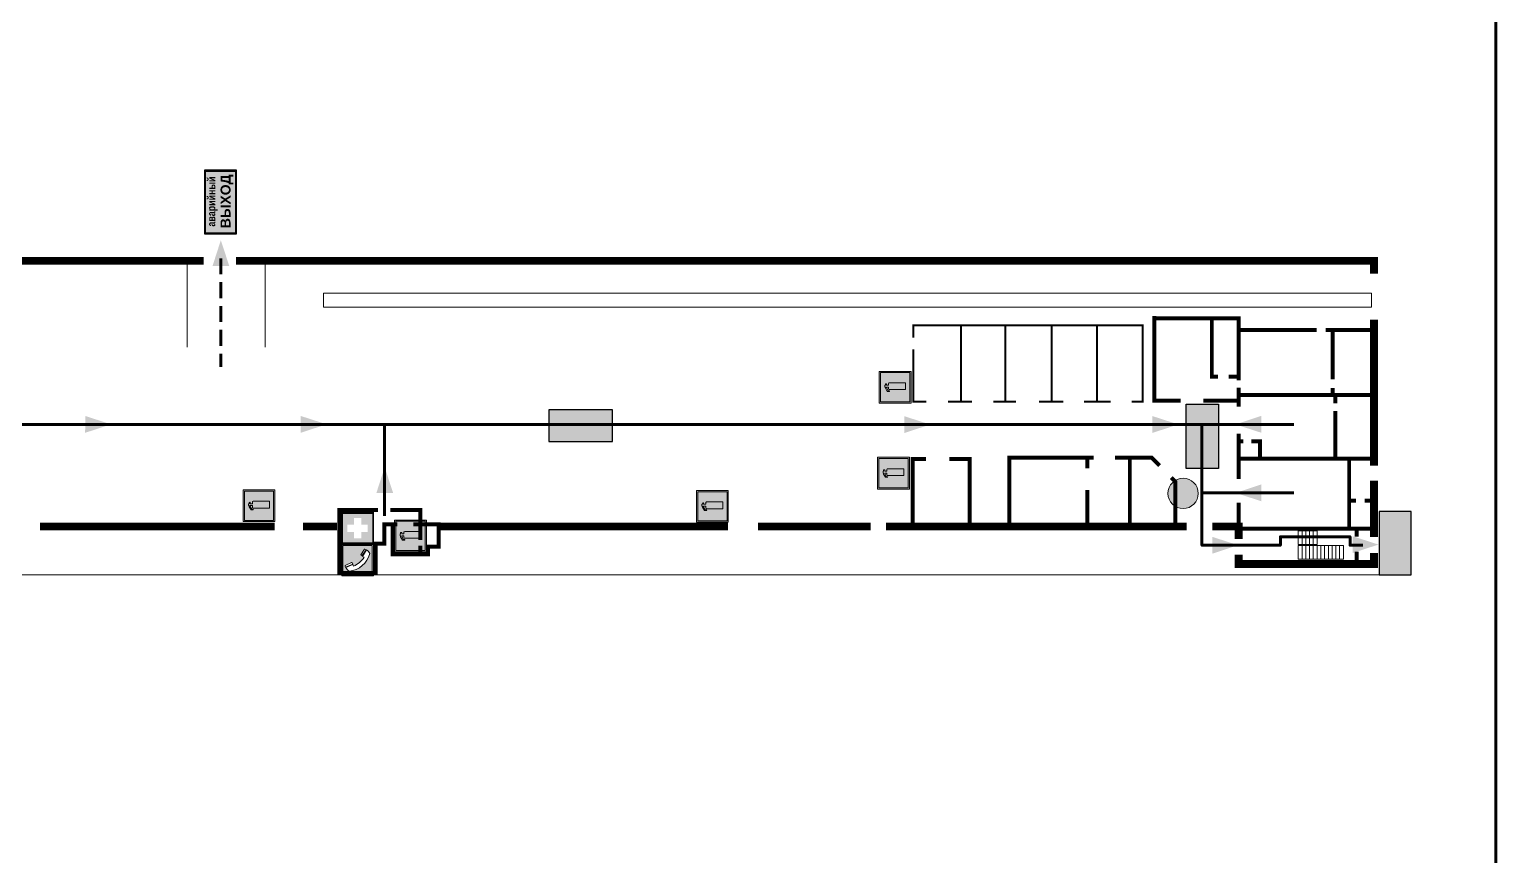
# Model space of a CAD drawing. Header units: millimetres. Extents: x 13114 to 67229, y 22859 to 38520.
# Drawn here: x 29102.6 to 29471.5, y 30900.9 to 31108.8 of the extents above; entities that cross this region are included whole.
import ezdxf

# ---------------------------------------------------------------- set-up
doc = ezdxf.new("R2010")
doc.units = ezdxf.units.MM
doc.linetypes.add('{ Wide Dash }', pattern=[12, 4, -2, 4, -2])
doc.layers.add('План_Штампы', color=7, linetype='Continuous')
doc.styles.add('обычный', font='arial.ttf')

# ---------------------------------------------------------------- blocks, each defined once
blk = doc.blocks.new('A$C7B4425F7')
at = {"true_color": 0xffffff}
blk.add_hatch(color=7, dxfattribs=at).paths.add_polyline_path([(0, 0), (-16, 0), (-16, -8), (0, -8)])
h = blk.add_hatch(color=126)
h.paths.add_polyline_path([(-0.2, -0.2), (-15.8, -0.2), (-15.8, -7.8), (-0.2, -7.8)])
h.paths.add_polyline_path([(-11.76, -2.03), (-11.76, -3.66), (-11.17, -3.66, -0.568275), (-11.17, -6.18), (-12.58, -6.18), (-12.58, -2.03)], flags=16)
h.paths.add_polyline_path([(-13.33, -4.12, -0.495768), (-13.59, -6.18), (-15.03, -6.18), (-15.03, -2.03), (-13.59, -2.03, -0.487973)], flags=16)
h.paths.add_polyline_path([(-10.25, -2.03), (-9.48, -2.03), (-9.48, -6.18), (-10.25, -6.18)], flags=16)
h.paths.add_polyline_path([(-13.84, -3.69), (-14.24, -3.69), (-14.24, -3.03), (-13.9, -3.03, -0.692621)], flags=0)
h.paths.add_polyline_path([(-9.15, -2.03), (-8.4, -2.03), (-8.04, -3.07), (-7.68, -2.03), (-6.93, -2.03), (-7.64, -4.1), (-6.93, -6.18), (-7.68, -6.18), (-8.04, -5.14), (-8.4, -6.18), (-9.15, -6.18), (-8.44, -4.1)], flags=16)
h.paths.add_polyline_path([(-11.76, -4.46), (-11.42, -4.46, -0.692621), (-11.36, -5.12), (-11.76, -5.12)], flags=0)
h.paths.add_polyline_path([(-13.9, -5.2), (-14.24, -5.2), (-14.24, -4.55), (-13.84, -4.55, -0.708038)], flags=0)
edge = h.paths.add_edge_path(flags=16)
edge.add_ellipse((-5.51, -4.08), major_axis=(0, 2.05), ratio=0.586184, start_angle=0, end_angle=360)
edge = h.paths.add_edge_path(flags=0)
edge.add_ellipse((-5.51, -4.08), major_axis=(0, 1.14), ratio=0.454828, start_angle=0, end_angle=360)
h.paths.add_polyline_path([(-4.13, -4.96, 0.377264), (-3.48, -4.52, 0.0555), (-3.16, -2.03), (-1.66, -2.03), (-1.66, -4.96), (-0.96, -4.96), (-0.96, -7.01), (-1.75, -7.01), (-1.75, -6.18), (-3.3, -6.18), (-3.3, -7.02), (-4.13, -7.02)], flags=16)
h.paths.add_polyline_path([(-2.73, -2.91), (-2.28, -2.91), (-2.28, -4.96), (-3.05, -4.96, 0.079136)], flags=0)
at = {"color": 126}
blk.add_lwpolyline([(-16, -8), (0, -8), (0, 0), (-16, 0)], close=True, dxfattribs=at)
blk = doc.blocks.new('A$C41C009D9')
at = {"true_color": 0xffffff}
blk.add_hatch(color=7, dxfattribs=at).paths.add_polyline_path([(0, 8), (-16, 8), (-16, 0), (0, 0)])
h = blk.add_hatch(color=126)
h.dxf.hatch_style = 1
h.paths.add_polyline_path([(-15.8, 7.8), (-15.8, 0.2), (-0.2, 0.2), (-0.2, 7.8)])
at = {"color": 126}
for points in [[(-16, 0), (0, 0), (0, 8), (-16, 8)], [(-16, 0), (0, 0), (0, 8), (-16, 8)], [(-15.8, 7.8), (-0.2, 7.8), (-0.2, 0.2), (-15.8, 0.2)]]:
    blk.add_lwpolyline(points, close=True, dxfattribs=at)
at = {"color": 7, "true_color": 0xffffff, "insert": (-15.8, 7.3), "char_height": 2.5, "width": 15.5999, "attachment_point": 1, "style": 'обычный'}
blk.add_mtext('\\pi1.6133;{\\fArial|b1|i0|c204|p34;\\H0.8x;\\W0.8;аварийный\\H1.25x;\\W1;\\P\\pi1.2327;ВЫХОД}', dxfattribs=at)
blk = doc.blocks.new('A$C32E8229D')
at = {"true_color": 0xffffff}
blk.add_hatch(color=7, dxfattribs=at).paths.add_polyline_path([(0, 0), (0, -8), (16, -8), (16, 0)])
h = blk.add_hatch(color=126)
h.paths.add_polyline_path([(0.2, -0.2), (15.8, -0.2), (15.8, -7.8), (0.2, -7.8)])
h.paths.add_polyline_path([(13.49, -2.05), (12.08, -2.05), (11.37, -2.63, 0.162397), (11.29, -2.84), (11.29, -3.63), (10.35, -3.63), (10.35, -4.05), (11.68, -4.05), (11.68, -3.48), (12.26, -4.28), (11.29, -5.1), (11.29, -6.78), (11.85, -6.78), (11.85, -5.44), (12.8, -4.64), (12.8, -5.94), (14.46, -5.94), (14.46, -5.39), (13.45, -5.39), (13.45, -3.97), (12.46, -2.59), (13.15, -2.59), (13.69, -3.34), (14.18, -3)], flags=16)
h.paths.add_polyline_path([(10.74, -1.82, 1), (11.8, -1.82, 1)], flags=16)
h.paths.add_polyline_path([(9.39, -3.59), (5.99, -3.59), (6.56, -3.03), (5.91, -3.03), (5.1, -3.83), (5.91, -4.64), (6.56, -4.64), (5.99, -4.09), (9.39, -4.09)], flags=16)
h.paths.add_polyline_path([(4.29, -1.08), (1.72, -1.08), (1.72, -6.6), (4.29, -6.6)], flags=16)
at = {"color": 126}
blk.add_lwpolyline([(16, -8), (0, -8), (0, 0), (16, 0)], close=True, dxfattribs=at)
blk = doc.blocks.new('A$C456E1F9C')
at = {"lineweight": 5}
h = blk.add_hatch(color=242, dxfattribs=at)
h.paths.add_polyline_path([(0.51, -1.47), (0.51, -13.26), (12.29, -13.26), (12.29, -1.47)])
h.paths.add_polyline_path([(5.42, -4.95, -0.254479), (4.78, -5.4), (3.52, -2.53, -0.209735), (4.23, -2.4)], flags=16)
h.paths.add_polyline_path([(8.53, -8.6), (10.87, -10.17), (10.54, -10.76), (8.03, -9.13, -0.192251)], flags=16)
h.paths.add_polyline_path([(4.61, -5.49, 0.005518), (3.87, -5.72, 0.128647), (7.49, -10.01, 0.00809), (7.83, -9.33), (10.47, -10.97, -0.16736), (8.99, -12.25, -0.327862), (1.95, -3.95, -0.166952), (3.36, -2.62)], flags=16)
at = {"color": 242, "lineweight": 5}
for p, q in [((0, -13.77), (0, -0.97)), ((12.8, -0.97), (0, -0.97)), ((4.61, -5.49), (3.36, -2.62)), ((3.52, -2.53), (4.78, -5.4)), ((4.23, -2.4), (5.42, -4.95)), ((12.8, -13.77), (12.8, -0.97)), ((7.83, -9.33), (10.47, -10.97)), ((8.03, -9.13), (10.54, -10.76)), ((10.81, -10.12), (8.53, -8.6)), ((10.54, -10.76), (10.8, -10.3)), ((10.8, -10.3), (10.81, -10.12)), ((0, -13.77), (12.8, -13.77))]:
    blk.add_line(p, q, dxfattribs=at)
blk.add_lwpolyline([(0.51, -1.47), (12.29, -1.47), (12.29, -13.26), (0.51, -13.26)], close=True, dxfattribs=at)
for centre, radius, start, end in [((4.59, -5.34), 2.99, 114.28453, 152.19739), ((11.12, -3.31), 9.19, 183.99153, 256.60086), ((4.02, -3.27), 0.891, 76.32839, 123.70924), ((14.98, -39.1), 35.17, 107.14873, 108.41345), ((13.86, -0.94), 11.08, 205.55365, 234.87622), ((4.68, -4.59), 0.824, 276.9621, 334.07228), ((-13.31, 0.8), 23.44, 332.54871, 334.40268), ((8.94, -9.5), 0.989, 114.40924, 157.93883), ((7.87, -9.46), 3, 291.92908, 329.9329)]:
    blk.add_arc(centre, radius, start, end, dxfattribs=at)
blk = doc.blocks.new('A$C18900ED3')
h = blk.add_hatch(color=126)
h.paths.add_polyline_path([(-0.18, -0.18), (-7.02, -0.18), (-7.02, -7.02), (-0.18, -7.02)])
h.paths.add_polyline_path([(-5.89, -4.46), (-5.89, -2.77), (-4.46, -2.77), (-4.46, -1.31), (-2.77, -1.31), (-2.77, -2.77), (-1.33, -2.77), (-1.33, -4.46), (-2.77, -4.46), (-2.77, -5.89), (-4.46, -5.89), (-4.46, -4.46)], flags=16)
at = {"color": 126}
for p, q in [((-7.2, 0), (-7.2, -7.2)), ((0, 0), (-7.2, 0)), ((0, -7.2), (0, 0)), ((-7.02, -7.02), (-7.02, -0.18)), ((-7.02, -0.18), (-0.18, -0.18)), ((-0.18, -0.18), (-0.18, -7.02)), ((-7.2, -7.2), (0, -7.2)), ((-0.18, -7.02), (-7.02, -7.02))]:
    blk.add_line(p, q, dxfattribs=at)
blk = doc.blocks.new('A$C3AD82952')
at = {"true_color": 0xf5f5ff}
h = blk.add_hatch(color=7, dxfattribs=at)
h.dxf.hatch_style = 1
h.paths.add_polyline_path([(8.21, 8.73, 0.414214), (7.89, 9.05), (7.22, 9.05), (7.22, 9.92), (7.59, 9.92, 1), (7.57, 10.36), (7.22, 10.36), (7.22, 10.6), (6.43, 10.6), (6.43, 10.36), (6.01, 10.36), (4.74, 9.59), (4.74, 8.69), (4.98, 8.73), (4.98, 9.26), (6.12, 9.91), (6.43, 9.91), (6.43, 9.05), (5.76, 9.05, 0.414214), (5.44, 8.73), (5.44, 2.2), (8.21, 2.2)], flags=0)
h.paths.add_polyline_path([(12.8, 12.8), (0, 12.8), (0, 0), (12.8, 0)])
h.paths.add_polyline_path([(0.51, 12.29), (12.29, 12.29), (12.29, 0.51), (0.51, 0.51)], flags=16)
h.paths.add_polyline_path([(4.74, 9.59), (6.01, 10.36), (6.43, 10.36), (6.43, 10.6), (7.22, 10.6), (7.22, 10.36), (7.59, 10.36, -0.94586), (7.59, 9.92), (7.22, 9.92), (7.22, 9.05), (7.89, 9.05, -0.414214), (8.21, 8.73), (8.21, 2.2), (5.44, 2.2), (5.44, 8.73, -0.414214), (5.76, 9.05), (6.43, 9.05), (6.43, 9.91), (6.12, 9.91), (4.98, 9.26), (4.98, 8.73), (4.74, 8.69)], flags=0)
h = blk.add_hatch(color=242)
h.dxf.hatch_style = 1
h.paths.add_polyline_path([(12.29, 12.29), (0.51, 12.29), (0.51, 0.51), (12.29, 0.51)])
h.paths.add_polyline_path([(4.74, 8.69), (4.74, 9.59), (6.01, 10.36), (6.43, 10.36), (6.43, 10.6), (7.22, 10.6), (7.22, 10.36), (7.59, 10.36, -0.94586), (7.59, 9.92), (7.22, 9.92), (7.22, 9.05), (7.89, 9.05, -0.414214), (8.21, 8.73), (8.21, 2.2), (5.44, 2.2), (5.44, 8.73, -0.414214), (5.76, 9.05), (6.43, 9.05), (6.43, 9.91), (6.12, 9.91), (4.98, 9.26), (4.98, 8.73)], flags=16)
h = blk.add_hatch(color=7, dxfattribs=at)
h.dxf.hatch_style = 1
h.paths.add_polyline_path([(8.21, 8.73, 0.414214), (7.89, 9.05), (7.22, 9.05), (7.22, 9.92), (7.59, 9.92, 1), (7.57, 10.36), (7.22, 10.36), (7.22, 10.6), (6.43, 10.6), (6.43, 10.36), (6.01, 10.36), (4.74, 9.59), (4.74, 8.69), (4.98, 8.73), (4.98, 9.26), (6.12, 9.91), (6.43, 9.91), (6.43, 9.05), (5.76, 9.05, 0.414214), (5.44, 8.73), (5.44, 2.2), (8.21, 2.2)])
at = {"color": 242, "lineweight": 5}
for p, q in [((0, 0), (0, 12.8)), ((0, 12.8), (12.8, 12.8)), ((12.8, 0), (12.8, 12.8)), ((6.01, 10.36), (4.74, 9.59)), ((4.74, 9.59), (4.74, 8.69)), ((4.74, 8.69), (4.98, 8.73)), ((4.98, 9.26), (6.12, 9.91)), ((4.98, 8.73), (4.98, 9.26)), ((5.44, 2.2), (5.44, 8.73)), ((5.76, 9.05), (6.43, 9.05)), ((6.01, 10.36), (6.43, 10.36)), ((6.12, 9.91), (6.43, 9.91)), ((7.22, 10.6), (6.43, 10.6)), ((6.43, 10.6), (6.43, 10.36)), ((6.43, 9.91), (6.43, 9.05)), ((7.22, 10.36), (7.22, 10.6)), ((7.59, 10.36), (7.22, 10.36)), ((7.22, 9.05), (7.22, 9.92)), ((7.59, 9.92), (7.22, 9.92)), ((7.89, 9.05), (7.22, 9.05)), ((8.21, 2.2), (8.21, 8.73)), ((0, 0), (12.8, 0)), ((5.44, 2.2), (8.21, 2.2))]:
    blk.add_line(p, q, dxfattribs=at)
blk.add_lwpolyline([(0.51, 12.29), (12.29, 12.29), (12.29, 0.51), (0.51, 0.51)], close=True, dxfattribs=at)
for centre, radius, start, end in [((5.76, 8.73), 0.32, 90, 180), ((7.58, 10.14), 0.223, 273.18746, 86.81254), ((7.89, 8.73), 0.32, 0, 90)]:
    blk.add_arc(centre, radius, start, end, dxfattribs=at)
blk = doc.blocks.new('A$C7B8C2D5B')
at = {"lineweight": 0}
h = blk.add_hatch(color=5, dxfattribs=at)
h.dxf.hatch_style = 1
h.paths.add_polyline_path([(1.4, -3.02, 1), (-2.11, -3.02, 1)])
at = {"color": 5, "lineweight": 0}
blk.add_circle((-0.36, -3.02), 1.75, dxfattribs=at)

msp = doc.modelspace()

# ---------------------------------------------------------------- linework, layer by layer
at = {"color": 1, "lineweight": 100}
msp.add_lwpolyline([(28871.52, 31288.84), (29471.52, 31288.84), (29471.52, 30893.84), (28871.52, 30893.84)], close=True, dxfattribs=at)
at = {"lineweight": 0}
for points, const_width in [([(28946.18, 31044.69), (28946.18, 31050.57), (29146.44, 31050.57)], 2), ([(29142.29, 31050.54), (29142.29, 31028.76)], 0.2), ([(29154.55, 31050.57), (29440.93, 31050.57), (29440.93, 31047.38)], 2), ([(29161.91, 31050.57), (29161.91, 31028.76)], 0.2), ([(29385.64, 31014.91), (29385.64, 31036.65)], 1), ([(29379.94, 31015.12), (29382.67, 31015.12), (29382.67, 31034.34), (29324.97, 31034.34), (29324.97, 31031.21)], 0.5), ([(29337.01, 31015.12), (29337.01, 31034.34)], 0.5), ([(29348.17, 31015.12), (29348.17, 31034.34)], 0.5), ([(29359.8, 31015.12), (29359.8, 31034.34)], 0.5), ([(29371.24, 31015.12), (29371.24, 31034.34)], 0.5), ([(29406.87, 31020.48), (29406.87, 31036.13), (29385.72, 31036.13)], 1), ([(29401.66, 31021.42), (29400.1, 31021.42), (29400.1, 31036.13)], 1), ([(29406.87, 31033.17), (29426.45, 31033.17)], 1), ([(29428.75, 31033.17), (29440.72, 31033.17), (29430.51, 31033.17), (29430.51, 31020.78)], 1), ([(29440.93, 31035.79), (29440.93, 30999)], 2), ([(29324.97, 31028.33), (29324.97, 31015.12), (29328.26, 31015.12)], 0.5), ([(29406.87, 31021.42), (29404.31, 31021.42)], 1), ([(29406.87, 31013.89), (29406.87, 31018.68)], 1), ([(29430.51, 31016.83), (29430.51, 31018.54)], 1), ([(29333.69, 31015.12), (29339.72, 31015.12)], 0.5), ([(29345.15, 31015.12), (29350.82, 31015.12)], 0.5), ([(29356.6, 31015.12), (29362.77, 31015.12)], 0.5), ([(29367.96, 31015.12), (29374.62, 31015.12)], 0.5), ([(29385.72, 31015.41), (29392.23, 31015.41)], 1), ([(29397.99, 31015.41), (29406.87, 31015.41)], 1), ([(29431.16, 31014.74), (29431.16, 31016.83), (29440.24, 31016.83), (29406.87, 31016.83)], 1), ([(29431.16, 31000.82), (29431.16, 31012.79)], 1), ([(29406.87, 30995.66), (29406.87, 31007.11)], 1), ([(29406.87, 31005.14), (29408.01, 31005.14)], 1), ([(29410.03, 31005.14), (29412.23, 31005.14), (29412.23, 31000.82)], 1), ([(29324.82, 30983.73), (29324.82, 31000.7), (29328.21, 31000.7)], 1), ([(29334.01, 31000.7), (29339.16, 31000.7), (29339.16, 30984.16)], 1), ([(29370.4, 31001.04), (29349.17, 31001.04), (29349.17, 30983.67)], 1), ([(29368.77, 31001.04), (29368.77, 30998.34)], 1), ([(29386.94, 30999.04), (29384.96, 31001.04), (29375.76, 31001.04)], 1), ([(29379.47, 31001.04), (29379.47, 30983.81)], 1), ([(29406.87, 31000.82), (29440.65, 31000.82)], 1), ([(29434.66, 30983.19), (29434.66, 31000.82)], 1), ([(29390.95, 30983.66), (29390.95, 30994.97), (29389.92, 30996.02)], 1), ([(29440.93, 30995.27), (29440.93, 30981.06)], 2), ([(29368.77, 30992.88), (29368.77, 30984.14)], 1), ([(29406.87, 30983.71), (29406.87, 30989.67)], 1), ([(29436.41, 30990.22), (29434.39, 30990.22)], 1), ([(29440.61, 30990.22), (29438.55, 30990.22)], 1), ([(29191.89, 30984.23), (29191.89, 30979.4), (29189.72, 30979.4), (29189.72, 30972.05), (29180.53, 30972.05), (29180.53, 30987.87), (29190.33, 30987.87)], 1), ([(29193.39, 30987.87), (29200.95, 30987.87), (29200.95, 30984.23), (29205.56, 30984.23), (29205.56, 30978.64), (29202.88, 30978.64), (29202.88, 30976.7), (29193.99, 30976.7), (29193.99, 30984.23), (29195.18, 30984.23)], 1), ([(29164.33, 30983.71), (29105.25, 30983.71)], 2), ([(29179.99, 30983.71), (29171.42, 30983.71)], 2), ([(29193.99, 30984.23), (29191.38, 30984.23)], 1), ([(29199.2, 30984.23), (29200.95, 30984.23), (29200.95, 30980.35)], 1), ([(29278.39, 30983.71), (29205.39, 30983.71)], 2), ([(29314.22, 30983.71), (29285.95, 30983.71)], 2), ([(29393.73, 30983.71), (29318.11, 30983.71)], 2), ([(29406.87, 30980.61), (29406.87, 30983.71), (29400.21, 30983.71)], 2), ([(29440.69, 30983.19), (29406.84, 30983.19)], 1), ([(29436.54, 30983.19), (29436.54, 30981.15)], 1), ([(29200.95, 30976.7), (29200.95, 30978.87)], 1), ([(29440.93, 30977.03), (29440.93, 30974.31), (29406.87, 30974.31), (29406.87, 30976.62)], 2), ([(29436.54, 30977.39), (29436.54, 30974.96)], 1)]:
    msp.add_lwpolyline(points, dxfattribs=dict(at, const_width=const_width))
at = {"color": 126, "linetype": '{ Wide Dash }', "lineweight": 100, "true_color": 0x008754}
msp.add_lwpolyline([(29150.72, 31051.18), (29150.72, 31023.9)], dxfattribs=at)
at = {"lineweight": 0}
for points in [[(29440.27, 31038.95), (29440.27, 31042.47), (29176.54, 31042.47), (29176.54, 31038.95)], [(29422.8, 30979.17), (29422.8, 30982.59), (29421.86, 30982.59), (29421.86, 30979.17)], [(29423.75, 30979.17), (29423.75, 30982.59), (29422.8, 30982.59), (29422.8, 30979.17)], [(29424.7, 30979.17), (29424.7, 30982.59), (29423.75, 30982.59), (29423.75, 30979.17)], [(29425.64, 30979.17), (29425.64, 30982.59), (29424.7, 30982.59), (29424.7, 30979.17)], [(29426.59, 30979.17), (29426.59, 30982.59), (29425.64, 30982.59), (29425.64, 30979.17)], [(29422.8, 30975.48), (29422.8, 30978.9), (29421.86, 30978.9), (29421.86, 30975.48)], [(29423.75, 30975.48), (29423.75, 30978.9), (29422.8, 30978.9), (29422.8, 30975.48)], [(29424.7, 30975.48), (29424.7, 30978.9), (29423.75, 30978.9), (29423.75, 30975.48)], [(29425.64, 30975.48), (29425.64, 30978.9), (29424.7, 30978.9), (29424.7, 30975.48)], [(29426.59, 30975.48), (29426.59, 30978.9), (29425.64, 30978.9), (29425.64, 30975.48)], [(29427.53, 30975.48), (29427.53, 30978.9), (29426.59, 30978.9), (29426.59, 30975.48)], [(29428.48, 30975.48), (29428.48, 30978.9), (29427.53, 30978.9), (29427.53, 30975.48)], [(29429.43, 30975.48), (29429.43, 30978.9), (29428.48, 30978.9), (29428.48, 30975.48)], [(29430.37, 30975.48), (29430.37, 30978.9), (29429.43, 30978.9), (29429.43, 30975.48)], [(29431.32, 30975.48), (29431.32, 30978.9), (29430.37, 30978.9), (29430.37, 30975.48)], [(29432.26, 30975.48), (29432.26, 30978.9), (29431.32, 30978.9), (29431.32, 30975.48)], [(29433.21, 30975.48), (29433.21, 30978.9), (29432.26, 30978.9), (29432.26, 30975.48)]]:
    msp.add_lwpolyline(points, close=True, dxfattribs=at)
at = {"color": 126, "lineweight": 100, "true_color": 0x008754}
for points in [[(29307.92, 31009.4), (29085.97, 31009.4), (29084.21, 31011.69)], [(29191.92, 30986.44), (29191.92, 31009.4)], [(29307.92, 31009.4), (29397.61, 31009.4), (29397.61, 30979.01), (29417.36, 30979.01), (29417.36, 30981.12), (29434.89, 30981.12), (29434.89, 30979.01), (29438.08, 30979.01)], [(29397.61, 31009.4), (29420.71, 31009.4)], [(29397.61, 30992.18), (29420.71, 30992.18)]]:
    msp.add_lwpolyline(points, dxfattribs=at)
at = {"lineweight": 0}
msp.add_lwpolyline([(29442.22, 30971.51), (28941.74, 30971.51)], dxfattribs=at)
at = {"layer": 'План_Штампы', "color": 126, "true_color": 0x008754}
for points in [[(29152.88, 31049.24), (29148.65, 31049.25), (29150.75, 31055.75)], [(29116.61, 31007.29), (29116.62, 31011.53), (29123.12, 31009.43)], [(29170.84, 31007.29), (29170.86, 31011.53), (29177.35, 31009.43)], [(29322.72, 31007.23), (29322.73, 31011.47), (29329.23, 31009.37)], [(29385.15, 31007.26), (29385.16, 31011.5), (29391.66, 31009.4)], [(29412.56, 31011.55), (29412.54, 31007.31), (29406.05, 31009.41)], [(29194.11, 30992.12), (29189.88, 30992.13), (29191.98, 30998.63)], [(29412.58, 30994.31), (29412.57, 30990.07), (29406.07, 30992.17)], [(29400.2, 30976.87), (29400.22, 30981.11), (29406.71, 30979.01)], [(29435.51, 30977.03), (29435.52, 30981.27), (29442.02, 30979.17)]]:
    msp.add_solid(points, dxfattribs=at)

# ---------------------------------------------------------------- block references
at = {"rotation": 90}
msp.add_blockref('A$C41C009D9', (29154.65, 31073.37), dxfattribs=at)
for name, p, xscale, yscale, zscale in [('A$C3AD82952', (29324.43, 31014.76), 0.625, 0.625, 0.625), ('A$C3AD82952', (29323.99, 30993.13), 0.625, 0.625, 0.625), ('A$C3AD82952', (29164.35, 30984.94), 0.625, 0.625, 0.625), ('A$C3AD82952', (29278.43, 30984.79), 0.625, 0.625, 0.625), ('A$C7B8C2D5B', (29386.3, 30992.83), 2.177419353276491, 2.177419353276491, 2.177419353276491), ('A$C18900ED3', (29181.16, 30987.29), 1.111111111007631, 1.111111111007631, 1.111111111007631), ('A$C3AD82952', (29202.47, 30977.34), 0.625, 0.625, 0.625), ('A$C456E1F9C', (29180.56, 30971.29), 0.625, 0.625, 0.625)]:
    msp.add_blockref(name, p, dxfattribs=dict(at, xscale=xscale, yscale=yscale, zscale=zscale))
at = {"layer": 'План_Штампы', "color": 126, "true_color": 0x008754, "xscale": -1}
msp.add_blockref('A$C32E8229D', (29249.26, 31013.1), dxfattribs=at)
at = {"layer": 'План_Штампы', "color": 126, "true_color": 0x008754, "xscale": 1.012510887696, "yscale": 1.012510887696, "zscale": 1.012510887696, "rotation": 89.99786532371444}
msp.add_blockref('A$C32E8229D', (29393.67, 30998.3), dxfattribs=at)
at = {"layer": 'План_Штампы', "rotation": 90}
msp.add_blockref('A$C7B4425F7', (29442.22, 30987.51), dxfattribs=at)

doc.saveas('drawing.dxf')
